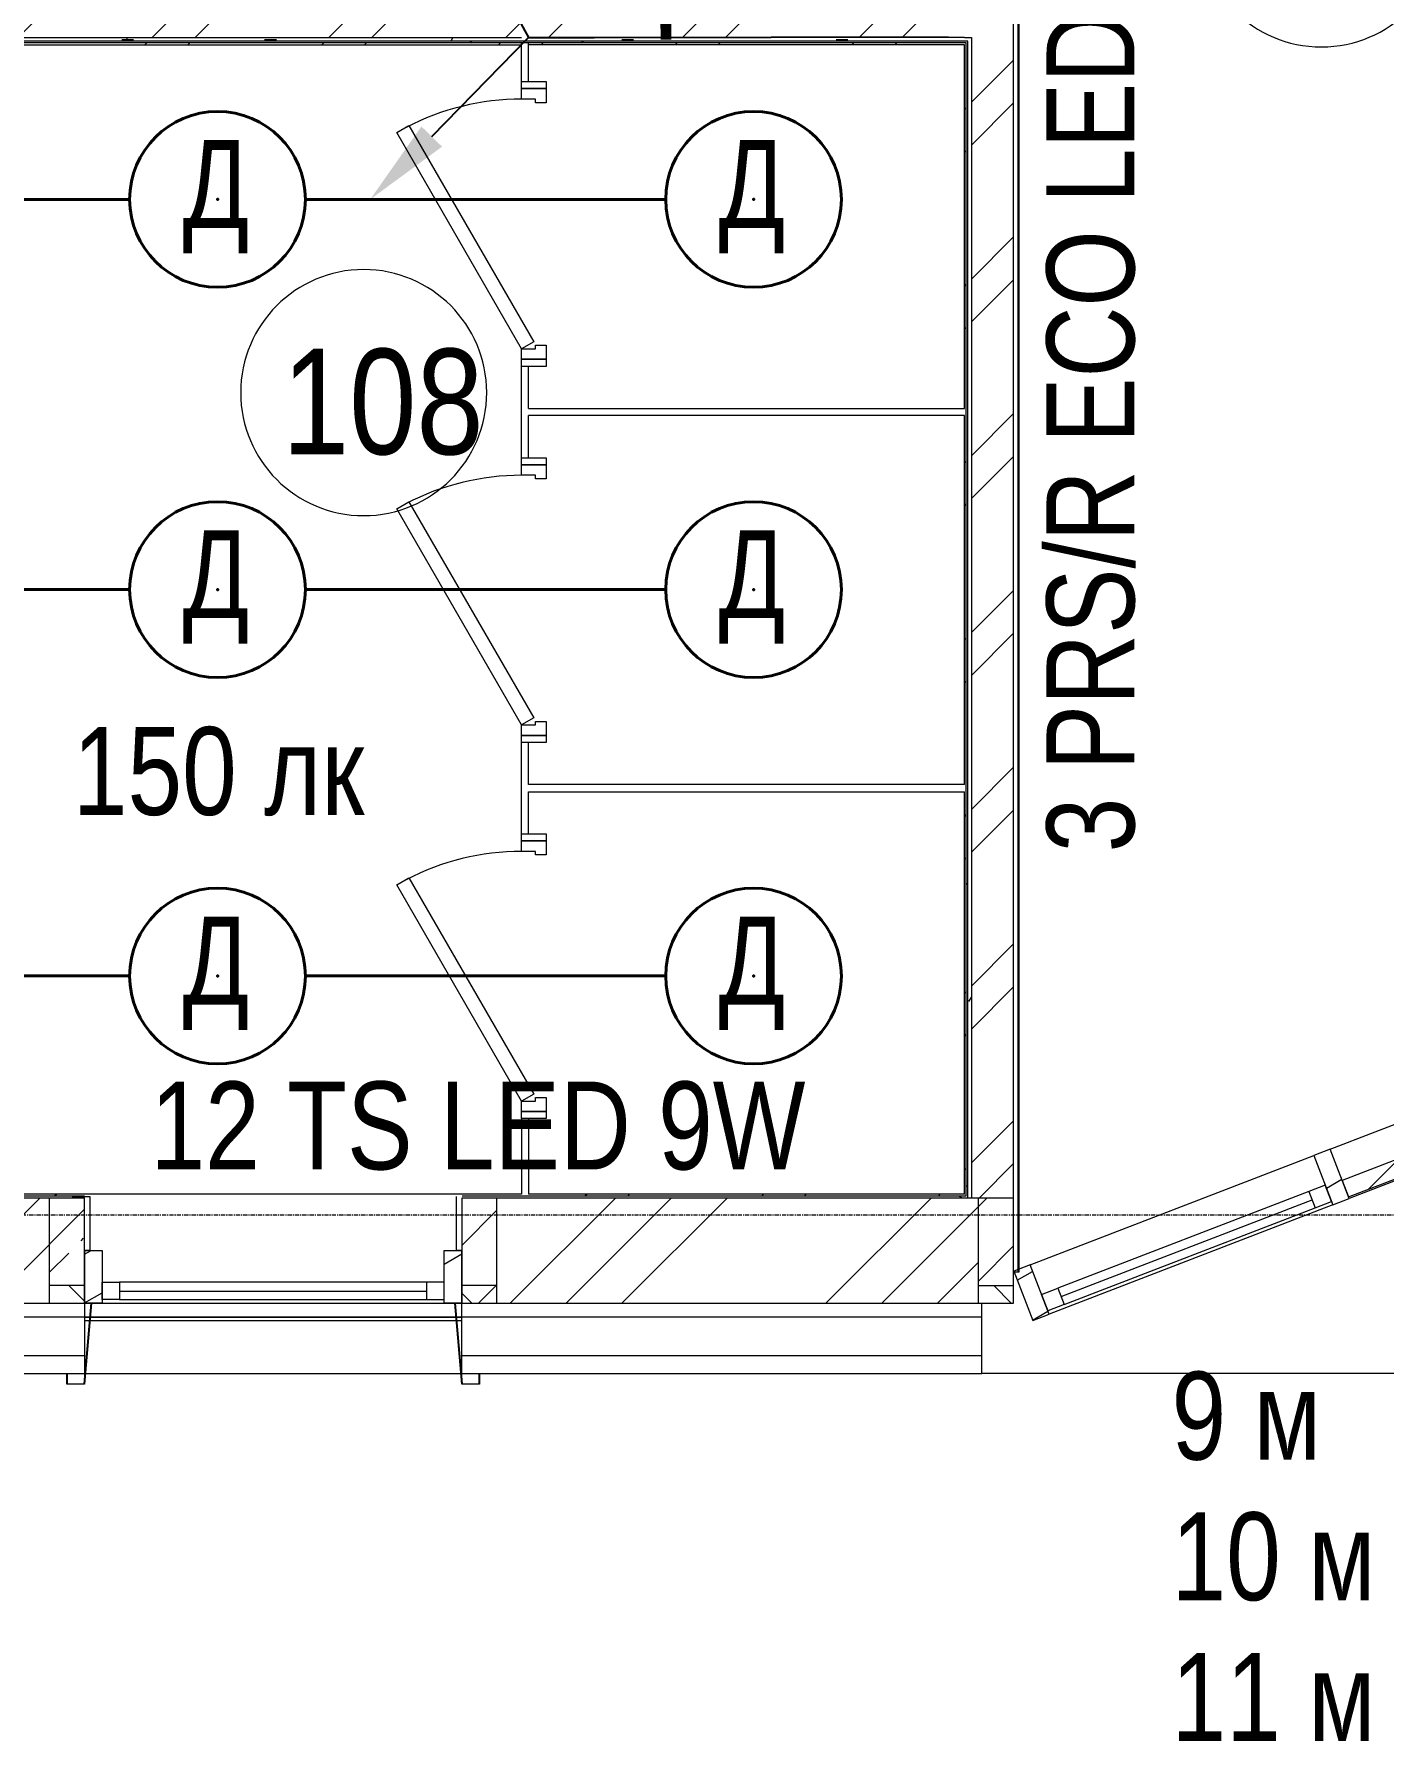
# Model space of a CAD drawing. Header units: metres. Extents: x 14298 to 227756, y -64870 to 286334.
# Drawn here: x 48316 to 52156, y -58281 to -53426 of the extents above; entities that cross this region are included whole.
import ezdxf
from ezdxf import colors
from ezdxf.entities.mleader import LeaderData, LeaderLine
from ezdxf.math import Vec2, Vec3

# ---------------------------------------------------------------- set-up
doc = ezdxf.new("R2010")
doc.units = ezdxf.units.M
doc.linetypes.add('ADSK_Линия сетки', pattern=[21, 12, -3, 3, -3])
for name, color, linetype, lineweight in [('A-AREA-IDEN', 7, 'Continuous', 9), ('A-DETL-MBND', 7, 'Continuous', 5), ('A-DETL-THIN', 7, 'Continuous', 5), ('A-DOOR', 7, 'Continuous', 5), ('A-DOOR-FRAM', 7, 'Continuous', 13), ('A-FLOR', 7, 'Continuous', 5), ('A-GLAZ', 7, 'Continuous', 5), ('A-GLAZ-CURT', 7, 'Continuous', 5), ('A-GLAZ-CWMG', 7, 'Continuous', 5), ('A-WALL', 7, 'Continuous', 5), ('A-WALL-PATT', 7, 'Continuous', 18), ('I-WALL', 7, 'Continuous', 5), ('nadpisi', 84, 'Continuous', 13), ('S-GRID', 7, 'Continuous', 9), ('раб осв', 7, 'Continuous', 40), ('ЭЛ.сети', 5, 'Continuous', 100)]:
    doc.layers.add(name, color=color, linetype=linetype, lineweight=lineweight)
doc.styles.add('Arial', font='arial.ttf', dxfattribs={"width": 0.8, "height": 2.5})
doc.styles.add('GOST Common_I_1', font='ARIALN.TTF', dxfattribs={"height": 300})
doc.styles.add('ISOPEUR', font='isocpeui.ttf')
pattern_1 = [(45, (0, 0), (-251.4472, 251.4472), []), (45, (0, 381), (-251.4472, 251.4472), [])]
pattern_2 = [(0, (0, 0), (812.8, 203.2), [33.528, -576.072, 33.528, -576.072, -3251.2]), (0, (0, 0), (812.8, 203.2), [-1219.2, 33.528, -1185.672, 33.528, -576.072, -1422.4]), (0, (0, 0), (812.8, 203.2), [-3048, 33.528, -372.872, 33.528, -982.472]), (120, (304.8, 101.6), (-582.37636, 602.30545), [33.528, -576.072, 33.528, -576.072, -3251.2]), (120, (304.8, 101.6), (-582.37636, 602.30545), [-1219.2, 33.528, -1185.672, 33.528, -576.072, -1422.4]), (120, (304.8, 101.6), (-582.37636, 602.30545), [-3048, 33.528, -372.872, 33.528, -982.472]), (240, (406.4, 508), (-230.42364, -805.50545), [33.528, -576.072, 33.528, -576.072, -3251.2]), (240, (406.4, 508), (-230.42364, -805.50545), [-1219.2, 33.528, -1185.672, 33.528, -576.072, -1422.4]), (240, (406.4, 508), (-230.42364, -805.50545), [-3048, 33.528, -372.872, 33.528, -982.472])]
pattern_3 = [(50, (0, 0), (728.7365, -63.756), [76.2, -838.2]), (355, (0, 0), (-140.9716, 764.2276), [60.96, -670.56]), (100.451, (60.7, -5.3), (587.77, 700.467), [64.76, -712.36]), (46.184, (0, 203.2), (1084.316, -168.171), [114.3, -1257.3]), (96.636, (90.4, 189.2), (949.61, 989.71), [97.14, -1068.54]), (351.184, (0, 203.2), (949.62, 989.701), [91.44, -1005.84]), (21, (101.6, 152.4), (606.458, -409.0606), [76.2, -838.2]), (326, (101.6, 152.4), (247.208, 736.753), [60.96, -670.56]), (71.451, (152.14, 118.3), (853.668, 327.6855), [64.76, -712.36]), (37.5, (0, 0), (12.3547, 338.2201), [33.528, -628.904, 33.528, -647.192, -673.1]), (37.5, (0, 0), (12.3547, 338.2201), [-1343.152, 33.528, -639.572]), (7.5, (0, 0), (267.2789, 400.7221), [33.528, -354.584, 33.528, -613.664, -256.54]), (7.5, (0, 0), (267.2789, 400.7221), [-1035.304, 33.528, -223.012]), (327.5, (-226.57, 0), (542.3633, -22.9153), [33.528, -220.472, 33.528, -758.952, -1051.56]), (327.5, (-226.57, 0), (542.3633, -22.9153), [-1046.48, 33.528, -1018.032]), (317.5, (-328.17, 0), (592.517, 101.707), [33.528, -296.672, 33.528, -492.76, -746.76]), (317.5, (-328.17, 0), (592.517, 101.707), [-856.488, 33.528, -713.232])]

# ---------------------------------------------------------------- blocks, each defined once
blk = doc.blocks.new('AC_Дверь_Однопольная_ДеревяннаяВнутренняя_ГОСТ6629-88 - ДГ 21-8Л-1372366-1 этаж')
at = {"layer": 'A-DOOR', "lineweight": 13}
for p, q in [((-355, 10), (259.9, 365)), ((259.9, 365), (279.9, 330.4)), ((279.9, 330.4), (-335, -24.6)), ((-335, -24.6), (-355, 10))]:
    blk.add_line(p, q, dxfattribs=at)
at = {"layer": 'A-DOOR', "lineweight": 18}
for p, q in [((-405, 10), (-385, 10)), ((-405, -60), (-405, 10)), ((-385, 10), (-385, -60)), ((385, 10), (405, 10)), ((385, -60), (385, 10)), ((405, 10), (405, -60)), ((-385, -60), (-405, -60)), ((405, -60), (385, -60))]:
    blk.add_line(p, q, dxfattribs=at)
at = {"layer": 'A-DOOR'}
blk.add_arc((-355, 10), 710, 0, 27.5284, dxfattribs=at)
at = {"layer": 'A-DOOR-FRAM'}
for p, q in [((-385, 10), (-355, 10)), ((-385, -60), (-385, 10)), ((-355, 10), (-355, -30)), ((355, 10), (385, 10)), ((355, -30), (355, 10)), ((385, 10), (385, -60)), ((-355, -30), (-345, -30)), ((-345, -30), (-345, -60)), ((345, -30), (355, -30)), ((345, -60), (345, -30)), ((-345, -60), (-385, -60)), ((385, -60), (345, -60))]:
    blk.add_line(p, q, dxfattribs=at)
blk = doc.blocks.new('Системная панель - Сплошная-V87-1 этаж')
at = {"layer": 'A-GLAZ-CURT'}
h = blk.add_hatch(dxfattribs=at)
h.set_pattern_fill('FP_3', color=256, style=0, pattern_type=2)
h.set_pattern_definition([(45, (0, 0), (-106.06602, 106.06602), [])])
h.paths.add_polyline_path([(52055.6, -56733.2), (52311.5, -56634.5), (52293.5, -56587.9), (52037.6, -56686.5)], flags=0)
at = {"layer": 'A-GLAZ-CURT', "lineweight": 13}
for p, q in [((52293.5, -56587.9), (52037.6, -56686.5)), ((52311.5, -56634.5), (52293.5, -56587.9)), ((52055.6, -56733.2), (52311.5, -56634.5)), ((52037.6, -56686.5), (52055.6, -56733.2))]:
    blk.add_line(p, q, dxfattribs=at)
blk = doc.blocks.new('Прямоугольный импост - 50 x 150мм-V88-1 этаж')
at = {"layer": 'A-GLAZ-CWMG'}
h = blk.add_hatch(dxfattribs=at)
h.set_pattern_fill('FP_148', color=256, style=0, pattern_type=2)
h.set_pattern_definition([(188.92, (27201.82, -71634.39), (18.60663, -118.5487), [])])
h.paths.add_polyline_path([(0, 30), (-50, 30), (-50, -120), (0, -120)], flags=0)
at = {"layer": 'A-GLAZ-CWMG', "lineweight": 18}
for p, q in [((-50, 30), (-50, -120)), ((0, 30), (-50, 30)), ((0, -120), (0, 30)), ((-50, -120), (0, -120))]:
    blk.add_line(p, q, dxfattribs=at)
blk = doc.blocks.new('M_Тент витража777 - M_Тент витража одинарное справо-2659016-1 этаж')
at = {"layer": 'A-GLAZ', "lineweight": 13}
for p, q in [((-432.5, -20), (-432.5, 30)), ((-432.5, 30), (-382.5, 30)), ((-432.5, 30), (-432.5, -20)), ((-382.5, 30), (-382.5, -20)), ((-382.5, 4.6), (382.5, 4.6)), ((382.5, 30), (382.5, -20)), ((432.5, 30), (382.5, 30)), ((432.5, -20), (432.5, 30)), ((432.5, -20), (432.5, 30)), ((-382.5, -20), (-432.5, -20)), ((382.5, -20), (432.5, -20))]:
    blk.add_line(p, q, dxfattribs=at)
at = {"layer": 'A-GLAZ'}
for p, q in [((382.5, 30), (-382.5, 30)), ((-382.5, -20), (382.5, -20))]:
    blk.add_line(p, q, dxfattribs=at)
blk = doc.blocks.new('Прямоугольный импост - 50 x 150мм-V90-1 этаж')
at = {"layer": 'A-GLAZ-CWMG'}
h = blk.add_hatch(dxfattribs=at)
h.set_pattern_fill('FP_150', color=256, style=0, pattern_type=2)
h.set_pattern_definition([(351.08, (-28141.82, -71634.39), (18.60663, 118.5487), [])])
h.paths.add_polyline_path([(-25, 30), (25, 30), (25, -120), (-25, -120)], flags=0)
at = {"layer": 'A-GLAZ-CWMG', "lineweight": 18}
for p, q in [((-25, 30), (25, 30)), ((-25, -120), (-25, 30)), ((25, 30), (25, -120)), ((25, -120), (-25, -120))]:
    blk.add_line(p, q, dxfattribs=at)
blk = doc.blocks.new('Прямоугольный импост - 50 x 150мм-2659010-1 этаж')
at = {"layer": 'A-GLAZ-CWMG'}
for p, q in [((51149.7, -56927), (51956.8, -56615.9)), ((52010.7, -56755.8), (51203.6, -57066.9))]:
    blk.add_line(p, q, dxfattribs=at)
blk = doc.blocks.new('ПСС_Марка_помещения - Имя_2_5мм-224473-1 этаж')
at = {"layer": 'A-AREA-IDEN'}
for start, end in [(360, 180), (180, 360)]:
    blk.add_arc((-0.074, 0.039), 3.5, start, end, dxfattribs=at)
blk = doc.blocks.new('TS LED')
at = {"color": 5, "lineweight": 40, "ltscale": 100}
blk.add_circle((2928353.8, 2077052.7), 250, dxfattribs=at)
at = {"color": 0, "lineweight": 40, "ltscale": 100}
blk.add_point((2928353.8, 2077052.7), dxfattribs=at)
at = {"layer": 'nadpisi', "color": 5, "insert": (2928254.2, 2077221.4), "char_height": 250, "width": 1402.065, "attachment_point": 1, "style": 'Arial'}
blk.add_mtext('Д', dxfattribs=at)

msp = doc.modelspace()

# ---------------------------------------------------------------- hatches: boundary and pattern name
at = {"layer": 'A-GLAZ-CWMG', "lineweight": 15}
h = msp.add_hatch(dxfattribs=at)
h.set_pattern_fill('FP_139', color=256, style=0, pattern_type=2)
h.set_pattern_definition([(210, (50280.44, -38940.04), (60, -103.92305), [])])
h.paths.add_polyline_path([(48459.1107, -56885.621), (48509.1107, -56885.621), (48509.1107, -57035.621), (48459.1107, -57035.621)], flags=0)
at = {"layer": 'A-GLAZ-CWMG', "lineweight": 15, "extrusion": (0, 0, -1)}
h = msp.add_hatch(dxfattribs=at)
h.set_pattern_fill('FP_138', color=256, style=0, pattern_type=2)
h.set_pattern_definition([(330, (-51353.99, -38940.04), (60, 103.92305), [])])
h.paths.add_polyline_path([(-49482.6532, -56885.621), (-49532.6532, -56885.621), (-49532.6532, -57035.621), (-49482.6532, -57035.621)], flags=0)
at = {"layer": 'A-WALL-PATT', "lineweight": 15}
h = msp.add_hatch(dxfattribs=at)
h.set_pattern_fill('FP_1', color=256, style=0, pattern_type=2)
h.set_pattern_definition(pattern_1)
h.paths.add_polyline_path([(50982.6532, -56735.6443), (51102.6532, -56735.6443), (51102.6532, -50205.6443), (50982.6532, -50205.6443), (50982.6532, -56063.8585)], flags=0)
h = msp.add_hatch(dxfattribs=at)
h.set_pattern_fill('FP_81', color=256, style=0, pattern_type=2)
h.set_pattern_definition(pattern_2)
h.paths.add_polyline_path([(51114.6532, -56947.0089), (51114.6532, -51905.6443), (51102.6532, -51905.6443), (51102.6532, -56947.0089)], flags=0)
h = msp.add_hatch(dxfattribs=at)
h.set_pattern_fill('FP_1', color=256, style=0, pattern_type=2)
h.set_pattern_definition(pattern_1)
h.paths.add_polyline_path([(49722.6532, -53435.6443), (50982.6532, -53435.6443), (50982.6532, -53315.6443), (47982.6532, -53315.6443), (47982.6532, -53435.6443), (49702.6532, -53435.6443)], flags=0)
h = msp.add_hatch(dxfattribs=at)
h.set_pattern_fill('FP_81', color=256, style=0, pattern_type=2)
h.set_pattern_definition(pattern_2)
h.paths.add_polyline_path([(50962.6532, -53445.6443), (50972.6532, -53445.6443), (50972.6532, -53435.6443), (47982.6532, -53435.6443), (47982.6532, -53445.6443), (50861.0203, -53445.6443)], flags=0)
h = msp.add_hatch(dxfattribs=at)
h.set_pattern_fill('FP_82', color=256, style=0, pattern_type=2)
h.set_pattern_definition(pattern_3)
h.paths.add_polyline_path([(49702.6532, -53450.6443), (50967.6532, -53450.6443), (50967.6532, -53445.6443), (47992.6532, -53445.6443), (47992.6532, -53450.6443), (48745.5069, -53450.6443)], flags=0)
h = msp.add_hatch(dxfattribs=at)
h.set_pattern_fill('FP_1', color=256, style=0, pattern_type=2)
h.set_pattern_definition(pattern_1)
h.paths.add_polyline_path([(47997.6532, -53455.6443), (49702.6532, -53455.6443), (49702.6532, -53450.6443), (47997.6532, -53450.6443)], flags=0)
h.paths.add_polyline_path([(50861.0203, -53455.6443), (50962.6532, -53455.6443), (50962.6532, -53450.6443), (49722.6532, -53450.6443), (49722.6532, -53455.6443), (50332.1419, -53455.6443)], flags=0)
h = msp.add_hatch(dxfattribs=at)
h.set_pattern_fill('FP_1', color=256, style=0, pattern_type=2)
h.set_pattern_definition(pattern_1)
h.paths.add_polyline_path([(50967.6532, -56730.6443), (50967.6532, -55580.6443), (50962.6532, -55580.6443), (50962.6532, -56730.6443)], flags=0)
h.paths.add_polyline_path([(50962.6532, -55560.6443), (50967.6532, -55560.6443), (50967.6532, -54510.6443), (50962.6532, -54510.6443), (50962.6532, -54643.5235)], flags=0)
h.paths.add_polyline_path([(50967.6532, -54490.6443), (50967.6532, -53450.6443), (50962.6532, -53450.6443), (50962.6532, -54490.6443)], flags=0)
h = msp.add_hatch(dxfattribs=at)
h.set_pattern_fill('FP_82', color=256, style=0, pattern_type=2)
h.set_pattern_definition(pattern_3)
h.paths.add_polyline_path([(50967.6532, -56735.6443), (50972.6532, -56735.6443), (50972.6532, -53445.6443), (50967.6532, -53445.6443), (50967.6532, -56730.6443)], flags=0)
h = msp.add_hatch(dxfattribs=at)
h.set_pattern_fill('FP_81', color=256, style=0, pattern_type=2)
h.set_pattern_definition(pattern_2)
h.paths.add_polyline_path([(50982.6532, -56735.6443), (50982.6532, -53435.6443), (50972.6532, -53435.6443), (50972.6532, -56735.6443)], flags=0)
h = msp.add_hatch(dxfattribs=at)
h.set_pattern_fill('FP_82', color=256, style=0, pattern_type=2)
h.set_pattern_definition(pattern_3)
h.paths.add_polyline_path([(50967.6532, -56735.6443), (50967.6532, -56730.6443), (48262.6532, -56730.6443), (48262.6532, -56735.6443), (50962.6532, -56735.6443)], flags=0)
h = msp.add_hatch(dxfattribs=at)
h.set_pattern_fill('FP_2', color=256, style=0, pattern_type=2)
h.set_pattern_definition([(45, (0, 0), (-449.013, 449.013), []), (45, (158.75, 0), (0, 898.0256), []), (45, (-158.75, 0), (0, 898.0256), [])])
h.paths.add_polyline_path([(48459.1107, -57035.6443), (48459.1107, -56735.6443), (48262.6532, -56735.6443), (48262.6532, -57035.6443)])
h.paths.add_polyline_path([(49533.57, -56735.6443), (49533.57, -57035.6443), (50861.0203, -57035.6443), (51002.6532, -57035.6443), (51002.6532, -56735.6443)])
h = msp.add_hatch(dxfattribs=at)
h.set_pattern_fill('FP_1', color=256, style=0, pattern_type=2)
h.set_pattern_definition(pattern_1)
h.paths.add_polyline_path([(49722.6532, -56730.6443), (50962.6532, -56730.6443), (50962.6532, -56725.6443), (49722.6532, -56725.6443)], flags=0)
h.paths.add_polyline_path([(49533.57, -56725.6443), (49533.57, -56730.6443), (49702.6532, -56730.6443), (49702.6532, -56725.6443)])
h.paths.add_polyline_path([(48459.1107, -56730.6443), (48459.1107, -56725.6443), (48267.6532, -56725.6443), (48267.6532, -56730.6443)])
h = msp.add_hatch(dxfattribs=at)
h.set_pattern_fill('FP_127', color=256, style=0, pattern_type=2)
h.set_pattern_definition([(45, (0, 0), (38.89087, 251.0229), [300, -50, 10, -50])])
h.paths.add_polyline_path([(51102.6532, -56985.6443), (51102.6532, -56735.6443), (51002.6532, -56735.6443), (51002.6532, -56985.6443)], flags=0)
at = {"layer": 'A-WALL-PATT', "lineweight": 15, "true_color": 0x787878}
h = msp.add_hatch(dxfattribs=at)
h.set_pattern_fill('FP_114', color=8, style=0, pattern_type=2)
h.set_pattern_definition([(45, (0, 0), (-106.06602, 106.06602), []), (135, (0, 0), (-106.06602, -106.06602), [])])
h.paths.add_polyline_path([(51102.6532, -57035.6443), (51102.6532, -56985.6443), (51002.6532, -56985.6443), (51002.6532, -57035.6443)], flags=0)

# ---------------------------------------------------------------- linework, layer by layer
at = {"layer": 'A-DETL-MBND', "lineweight": 15}
for p, q in [((51012.6532, -57075.6443), (32462.6532, -57075.6443)), ((48459.1107, -57075.6443), (48474.6287, -57075.6443)), ((48473.7591, -57085.6443), (48459.1107, -57085.6443)), ((49517.2202, -57085.6443), (48474.5437, -57085.6443)), ((48475.4571, -57075.6443), (49516.3068, -57075.6443)), ((49517.1352, -57075.6443), (49532.6532, -57075.6443)), ((49532.6532, -57085.6443), (49518.0048, -57085.6443)), ((43214.0522, -57235.6677), (51012.6532, -57235.6443)), ((48459.1107, -57235.6443), (48460.8428, -57235.6443)), ((49530.9212, -57235.6443), (49532.6532, -57235.6443))]:
    msp.add_line(p, q, dxfattribs=at)
at = {"layer": 'A-DETL-THIN', "lineweight": 15}
for p, q in [((48459.1107, -57185.6443), (47455.3646, -57185.6443)), ((51012.6532, -57185.6443), (49533.57, -57185.6443))]:
    msp.add_line(p, q, dxfattribs=at)
at = {"layer": 'A-FLOR', "lineweight": 15}
for p, q in [((51012.6532, -57235.6443), (51012.6532, -57035.6443)), ((52732.6532, -57235.6443), (51012.6532, -57235.6443))]:
    msp.add_line(p, q, dxfattribs=at)
at = {"layer": 'A-GLAZ', "lineweight": 15}
for p, q in [((48509.1107, -57025.6443), (48509.1107, -56975.6443)), ((48509.1107, -56975.6443), (48559.1107, -56975.6443)), ((48509.1107, -56975.6443), (48509.1107, -57025.6443)), ((48559.1107, -56975.6443), (48559.1107, -57025.6443)), ((49432.6532, -56975.6443), (48559.1107, -56975.6443)), ((49432.6532, -56975.6443), (49432.6532, -57025.6443)), ((49482.6532, -56975.6443), (49432.6532, -56975.6443)), ((49482.6532, -57025.6443), (49482.6532, -56975.6443)), ((49482.6532, -57025.6443), (49482.6532, -56975.6443)), ((48559.1107, -57025.6443), (48509.1107, -57025.6443)), ((48559.1107, -57001.0443), (49432.6532, -57001.0443)), ((48559.1107, -57025.6443), (49432.6532, -57025.6443)), ((49432.6532, -57025.6443), (49482.6532, -57025.6443))]:
    msp.add_line(p, q, dxfattribs=at)
at = {"layer": 'A-GLAZ-CWMG', "lineweight": 15}
for p, q in [((52003.4199, -56597.8677), (52259.3212, -56499.2268)), ((52313.2716, -56639.1888), (52057.3703, -56737.8297)), ((48459.1107, -57035.621), (48459.1107, -56885.621)), ((48459.1107, -56885.621), (48509.1107, -56885.621)), ((48509.1107, -56885.621), (48509.1107, -57035.621)), ((48509.1107, -57035.621), (48459.1107, -57035.621))]:
    msp.add_line(p, q, dxfattribs=at)
at = {"layer": 'A-GLAZ-CWMG', "lineweight": 15, "extrusion": (0, 0, -1)}
for p, q in [((49482.6532, -57035.621), (49482.6532, -56885.621)), ((49482.6532, -56885.621), (49532.6532, -56885.621)), ((49532.6532, -56885.621), (49532.6532, -57035.621)), ((49532.6532, -57035.621), (49482.6532, -57035.621))]:
    msp.add_line(p, q, dxfattribs=at)
at = {"layer": 'A-WALL', "lineweight": 15}
for p, q in [((51102.6532, -56735.6443), (51102.6532, -51905.6443)), ((51114.6532, -51917.6443), (51114.6532, -56947.0089)), ((51117.6532, -51920.6443), (51117.6532, -56947.0089)), ((47982.6532, -53435.6443), (49702.6532, -53435.6443)), ((50972.6532, -53445.6443), (47992.6532, -53445.6443)), ((50967.6532, -53450.6443), (47997.6532, -53450.6443)), ((49702.6532, -53560.6443), (49702.6532, -53450.6443)), ((50962.6532, -53435.6443), (49722.6532, -53435.6443)), ((49722.6532, -53560.6443), (49722.6532, -53450.6443)), ((50962.6532, -53435.6443), (50982.6532, -53435.6443)), ((50967.6532, -56730.6443), (50967.6532, -53450.6443)), ((50972.6532, -56735.6443), (50972.6532, -53445.6443)), ((50982.6532, -53435.6443), (50982.6532, -56735.6443)), ((48002.6532, -53455.6443), (49702.6532, -53455.6443)), ((50962.6532, -53455.6443), (49722.6532, -53455.6443)), ((50962.6532, -54490.6443), (50962.6532, -53455.6443)), ((49702.6532, -54630.6443), (49702.6532, -54370.6443)), ((49722.6532, -54490.6443), (49722.6532, -54370.6443)), ((49722.6532, -54490.6443), (50962.6532, -54490.6443)), ((49722.6532, -54630.6443), (49722.6532, -54510.6443)), ((50962.6532, -54510.6443), (49722.6532, -54510.6443)), ((50962.6532, -55560.6443), (50962.6532, -54510.6443)), ((49702.6532, -55700.6443), (49702.6532, -55440.6443)), ((49722.6532, -55560.6443), (49722.6532, -55440.6443)), ((50962.6532, -55560.6443), (49722.6532, -55560.6443)), ((49722.6532, -55700.6443), (49722.6532, -55580.6443)), ((49722.6532, -55580.6443), (50962.6532, -55580.6443)), ((50962.6532, -56725.6443), (50962.6532, -55580.6443)), ((49702.6532, -56510.6443), (49702.6532, -56725.6443)), ((49722.6532, -56510.6443), (49722.6532, -56725.6443)), ((48262.6532, -56735.6443), (48459.1107, -56735.6443)), ((48267.6532, -56730.6443), (48459.1107, -56730.6443)), ((49702.6532, -56725.6443), (48272.6532, -56725.6443)), ((48359.1107, -56735.6443), (48359.1107, -57035.6443)), ((48424.1107, -56732.6443), (48474.1107, -56732.6443)), ((48459.1107, -56885.6443), (48459.1107, -56735.6443)), ((48474.1107, -56732.6443), (48474.1107, -56885.6443)), ((49517.6532, -56885.6443), (49517.6532, -56732.6443)), ((49532.6532, -56735.6443), (49532.6532, -56885.6443)), ((49533.57, -56730.6443), (50967.6532, -56730.6443)), ((49533.57, -56735.6443), (51102.6532, -56735.6443)), ((49632.6532, -57035.6443), (49632.6532, -56735.6443)), ((50962.6532, -56725.6443), (49722.6532, -56725.6443)), ((51002.6532, -57035.6443), (51002.6532, -56735.6443)), ((51102.6532, -56947.0089), (51102.6532, -56735.6443)), ((48474.1107, -56885.6443), (48459.1107, -56885.6443)), ((48459.1107, -56885.6443), (48459.1107, -56985.6443)), ((49532.6532, -56885.6443), (49517.6532, -56885.6443)), ((49532.6532, -56985.6443), (49532.6532, -56885.6443)), ((51117.6532, -56947.0089), (51102.6532, -56947.0089)), ((51102.6532, -56985.6443), (51102.6532, -56947.0089)), ((48459.1107, -56985.6443), (48359.1107, -56985.6443)), ((49632.6532, -56985.6443), (49532.6532, -56985.6443)), ((51002.6532, -56985.6443), (51102.6532, -56985.6443)), ((48262.6532, -57035.6443), (51002.6532, -57035.6443)), ((48458.1939, -57264.6443), (48478.1069, -57035.6443)), ((48479.1107, -57035.6443), (48459.1107, -57265.6443)), ((48478.1069, -57035.6443), (48479.1107, -57035.6443)), ((49532.6532, -57265.6443), (49512.6532, -57035.6443)), ((49512.6532, -57035.6443), (49513.657, -57035.6443)), ((49513.657, -57035.6443), (49533.57, -57264.6443)), ((48409.1107, -57265.6443), (48409.1107, -57235.6443)), ((48410.1107, -57235.6443), (48410.1107, -57264.6443)), ((49581.6532, -57264.6443), (49581.6532, -57235.6443)), ((49582.6532, -57235.6443), (49582.6532, -57265.6443)), ((48459.1107, -57265.6443), (48409.1107, -57265.6443)), ((48410.1107, -57264.6443), (48458.1939, -57264.6443)), ((49582.6532, -57265.6443), (49532.6532, -57265.6443)), ((49533.57, -57264.6443), (49581.6532, -57264.6443))]:
    msp.add_line(p, q, dxfattribs=at)
at = {"layer": 'A-WALL-PATT', "linetype": 'Continuous', "lineweight": 15}
for p, q in [((48359.1107, -56736.3111), (48359.7775, -56735.6443)), ((49532.6532, -56871.2353), (49632.6532, -56771.2353)), ((48449.6146, -56857.9393), (48456.6856, -56850.8682)), ((48359.1107, -56948.4431), (48414.2592, -56893.2946)), ((49630.3762, -56985.6443), (49632.6532, -56983.3674)), ((48477.5417, -57042.1441), (48478.6411, -57041.0448)), ((49518.071, -57097.9495), (49518.9945, -57097.026)), ((49562.5083, -57265.6443), (49563.5083, -57264.6443))]:
    msp.add_line(p, q, dxfattribs=at)
at = {"layer": 'A-WALL-PATT', "color": 8, "linetype": 'Continuous', "lineweight": 15, "true_color": 0x787878}
for p, q in [((48459.1107, -57030.07), (48414.6851, -56985.6443)), ((49580.3762, -57035.6443), (49630.3762, -56985.6443)), ((49561.0197, -57035.6443), (49532.6532, -57007.2778))]:
    msp.add_line(p, q, dxfattribs=at)
at = {"layer": 'I-WALL', "lineweight": 15}
for p, q in [((48459.1107, -56985.6443), (48459.1107, -57235.6443)), ((49532.6532, -57235.6443), (49532.6532, -56985.6443)), ((51102.6532, -57035.6443), (51102.6532, -56985.6443)), ((51002.6532, -57035.6443), (51102.6532, -57035.6443))]:
    msp.add_line(p, q, dxfattribs=at)
at = {"layer": 'S-GRID', "linetype": 'ADSK_Линия сетки', "lineweight": 15}
msp.add_line((95458.7083, -56785.6443), (29247.2594, -56785.6443), dxfattribs=at)
at = {"layer": 'раб осв', "color": 0, "lineweight": 40}
for points in [[(48587.6532, -56104.8943), (48162.6532, -56104.8943), (48162.6532, -56104.8943), (48162.6532, -55005.6443), (48587.6532, -55005.6443), (48162.6532, -55005.6443), (48162.6532, -53895.6443), (48587.6532, -53895.6443)], [(49087.6532, -53895.6443), (50112.6532, -53895.6443)], [(49087.6532, -55005.6443), (50112.6532, -55005.6443)], [(49087.6532, -56104.8943), (50112.6532, -56104.8943)]]:
    msp.add_lwpolyline(points, dxfattribs=at)

# ---------------------------------------------------------------- block references
at = {"layer": 'A-AREA-IDEN', "lineweight": 15, "xscale": 99.99999999999993, "yscale": 99.99999999999993, "zscale": 99.99999999999993}
for p in [(51985.6739, -53115.8584), (49260.9307, -54449.2995)]:
    msp.add_blockref('ПСС_Марка_помещения - Имя_2_5мм-224473-1 этаж', p, dxfattribs=at)
at = {"layer": 'A-DOOR', "color": 8, "lineweight": 15, "true_color": 0x7f7f7f, "rotation": 89.9999999999999}
for p in [(49712.6532, -53965.6443), (49712.6532, -55035.6443), (49712.6532, -56105.6443)]:
    msp.add_blockref('AC_Дверь_Однопольная_ДеревяннаяВнутренняя_ГОСТ6629-88 - ДГ 21-8Л-1372366-1 этаж', p, dxfattribs=at)
at = {"layer": 'A-GLAZ', "lineweight": 15, "rotation": 21.07989252747459}
msp.add_blockref('M_Тент витража777 - M_Тент витража одинарное справо-2659016-1 этаж', (51596.3776, -56883.3995), dxfattribs=at)
at = {"layer": 'A-GLAZ-CURT', "lineweight": 15}
msp.add_blockref('Системная панель - Сплошная-V87-1 этаж', (0, 0), dxfattribs=at)
at = {"layer": 'A-GLAZ-CWMG', "lineweight": 15, "extrusion": (0, 0, -1), "rotation": 158.9201074725254}
msp.add_blockref('Прямоугольный импост - 50 x 150мм-V90-1 этаж', (-52023.2616, -56718.8508), dxfattribs=at)
at = {"layer": 'A-GLAZ-CWMG', "lineweight": 15}
msp.add_blockref('Прямоугольный импост - 50 x 150мм-2659010-1 этаж', (0, 0), dxfattribs=at)
at = {"layer": 'A-GLAZ-CWMG', "lineweight": 15, "rotation": 201.0798925274746}
msp.add_blockref('Прямоугольный импост - 50 x 150мм-V88-1 этаж', (51146.1666, -57056.94), dxfattribs=at)
at = {"layer": 'раб осв', "color": 0, "lineweight": 40, "ltscale": 100}
for p in [(-2879516.1154, -2130948.3826), (-2877991.1154, -2130948.3826), (-2879516.1154, -2132058.3826), (-2877991.1154, -2132058.3826), (-2879516.1154, -2133157.6326), (-2877991.1154, -2133157.6326)]:
    msp.add_blockref('TS LED', p, dxfattribs=at)

# ---------------------------------------------------------------- texts
at = {"layer": 'A-AREA-IDEN', "lineweight": 15, "insert": (49021.2464, -54320.8396), "char_height": 300, "width": 577.215, "attachment_point": 1, "style": 'GOST Common_I_1'}
msp.add_mtext('108', dxfattribs=at)
at = {"layer": 'nadpisi', "color": 7, "insert": (51322.9235, -54231.7296), "char_height": 250, "width": 4381.630306, "attachment_point": 5, "rotation": 90, "style": 'Arial'}
msp.add_mtext('3 PRS/R ECO LED 35W', dxfattribs=at)
at = {"layer": 'nadpisi', "color": 7, "char_height": 250, "style": 'Arial'}
for s, insert, width, attachment_point in [('150 лк', (48426.2009, -55396.7384), 1402.065175, 1), ('12 TS LED 9W', (50510.3264, -56405.1441), 2573.758347, 3)]:
    msp.add_mtext(s, dxfattribs=dict(at, insert=insert, width=width, attachment_point=attachment_point))
at = {"layer": 'nadpisi', "color": 0, "char_height": 250, "width": 1402.065175, "attachment_point": 1, "style": 'Arial'}
for s, insert in [('9 м', (51552.0269, -57230.7032)), ('10 м', (51552.0269, -57630.7032)), ('11 м', (51552.0269, -58030.7032))]:
    msp.add_mtext(s, dxfattribs=dict(at, insert=insert))

# ---------------------------------------------------------------- next in the draw order: leaders
at = {"layer": 'ЭЛ.сети', "color": 0, "lineweight": 5}
ml = msp.add_multileader_mtext('Standard', dxfattribs=at)
ml.set_content('{\\fArial|b0|i0|c204|p34;гр.2-6}', style='ISOPEUR')
ml.set_leader_properties()
ml.build(insert=Vec2(0, 0))
ml.multileader.update_dxf_attribs({"text_left_attachment_type": 6, "text_right_attachment_type": 6, "dogleg_length": 100, "arrow_head_size": 250})
ctx = ml.context
ctx.base_point, ctx.char_height, ctx.arrow_head_size, ctx.landing_gap_size, ctx.plane_origin, ctx.plane_x_axis, ctx.plane_y_axis = Vec3(49909.7137, -53435.3135), 250, 250, 37.4122, Vec3(-9139.5351, -10994.1131), Vec3(0.999998436, 0.001768603), Vec3(-0.001768603, 0.999998436)
ctx.left_attachment, ctx.right_attachment = 6, 6
notes = []
notes.append((ctx, [(0, (1, 1, 0), (49722.6532, -53435.6443), (0.999998436, 0.001768603), 187.0608, [(0, [(49338.6998, -52735.828)], 0, [])])]))
ctx.mtext.insert, ctx.mtext.text_direction, ctx.mtext.rotation, ctx.mtext.line_spacing_factor, ctx.mtext.flow_direction = Vec3(49946.5609, -53115.8413), Vec3(0.999998436, 0.001768603), 0.001768604, 0.8, 5
ctx.mtext.has_bg_fill, ctx.mtext.bg_color, ctx.mtext.bg_scale_factor, ctx.mtext.bg_transparency, ctx.mtext.use_window_bg_color = 1, -1073741824, 1, 0, 1
for ctx, leaders in notes:
    for number, flags, end, landing, length, lines in leaders:
        leader = LeaderData()
        leader.index, (leader.has_last_leader_line, leader.has_dogleg_vector, leader.attachment_direction) = number, flags
        leader.last_leader_point, leader.dogleg_vector, leader.dogleg_length = Vec3(end), Vec3(landing), length
        for number, points, colour, breaks in lines:
            line = LeaderLine()
            line.index, line.vertices, line.color, line.breaks = number, Vec3.list(points), colors.encode_raw_color(colour), breaks
            leader.lines.append(line)
        ctx.leaders.append(leader)

# ---------------------------------------------------------------- next in the draw order: leaders
ml = msp.add_multileader_mtext('Standard', dxfattribs=at)
ml.set_content('{\\fArial|b0|i0|c204|p34;гр.2-6}', style='ISOPEUR')
ml.set_leader_properties()
ml.build(insert=Vec2(0, 0))
ml.multileader.update_dxf_attribs({"text_left_attachment_type": 6, "text_right_attachment_type": 6, "dogleg_length": 100, "arrow_head_size": 250})
ctx = ml.context
ctx.base_point, ctx.char_height, ctx.arrow_head_size, ctx.landing_gap_size, ctx.plane_origin, ctx.plane_x_axis, ctx.plane_y_axis = Vec3(49909.7137, -53435.3135), 250, 250, 37.4122, Vec3(-9139.5351, -10994.1131), Vec3(0.999998436, 0.001768603), Vec3(-0.001768603, 0.999998436)
ctx.left_attachment, ctx.right_attachment = 6, 6
notes = []
notes.append((ctx, [(0, (1, 1, 0), (49722.6532, -53435.6443), (0.999998436, 0.001768603), 187.0608, [(0, [(49272.1925, -53895.6443)], 0, [])])]))
ctx.mtext.insert, ctx.mtext.text_direction, ctx.mtext.rotation, ctx.mtext.line_spacing_factor, ctx.mtext.flow_direction = Vec3(49946.5609, -53115.8413), Vec3(0.999998436, 0.001768603), 0.001768604, 0.8, 5
ctx.mtext.has_bg_fill, ctx.mtext.bg_color, ctx.mtext.bg_scale_factor, ctx.mtext.bg_transparency, ctx.mtext.use_window_bg_color = 1, -1073741824, 1, 0, 1
for ctx, leaders in notes:
    for number, flags, end, landing, length, lines in leaders:
        leader = LeaderData()
        leader.index, (leader.has_last_leader_line, leader.has_dogleg_vector, leader.attachment_direction) = number, flags
        leader.last_leader_point, leader.dogleg_vector, leader.dogleg_length = Vec3(end), Vec3(landing), length
        for number, points, colour, breaks in lines:
            line = LeaderLine()
            line.index, line.vertices, line.color, line.breaks = number, Vec3.list(points), colors.encode_raw_color(colour), breaks
            leader.lines.append(line)
        ctx.leaders.append(leader)

doc.saveas('drawing.dxf')
